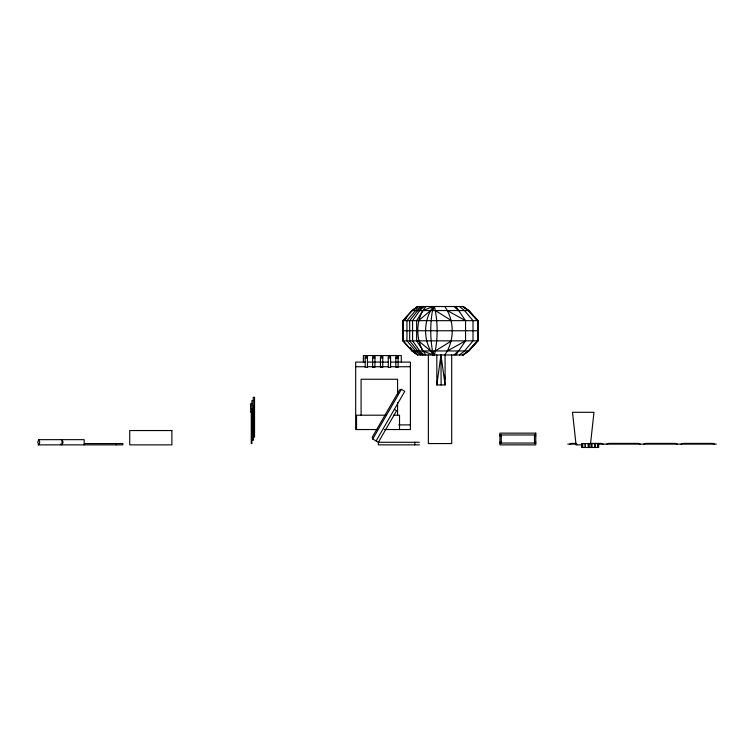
<?xml version="1.0" encoding="UTF-8"?>
<svg xmlns="http://www.w3.org/2000/svg" width="754" height="754" viewBox="0 0 754 754"><rect width="100%" height="100%" fill="white"/><g stroke="black" fill="none" stroke-linecap="round" stroke-linejoin="round"><path stroke-width="1.13" d="M590.533 443.71L593.982 412.306L572.493 412.306L576.075 444.869L581.579 444.869M425.822 306.52C415.812 318.772 415.52 337.358 422.871 350.949L433.258 354.983C429.893 338.989 429.893 322.514 433.258 306.52L422.853 310.563L416.642 320.657L416.642 340.846L425.822 354.983M436.83 384.945L440.958 354.983L445.086 384.945L436.83 384.945L436.83 354.983M432.768 350.949L434.455 354.983C438.008 339.13 438.008 322.382 434.455 306.52L432.768 310.563M444.785 354.983C454.69 340.94 454.69 320.573 444.785 306.52M433.258 306.52C423.032 320.45 423.032 341.062 433.258 354.983M419.413 442.268L378.367 442.268L372.73 439.007L401.382 389.366L404.775 391.326L376.114 440.967M455.916 354.983L465.548 340.846L465.548 320.657L455.916 306.52M405.096 318.97L406.576 317.293M405.36 318.97L406.877 317.293M402.825 320.657L411.995 310.563L417.565 306.52L463.314 306.52L468.884 310.563L478.064 320.657L478.064 340.846L468.884 350.949L463.314 354.983L417.565 354.983L411.995 350.949L402.825 340.846L402.825 320.657L478.064 320.657M404.945 318.97L406.472 317.293M477.414 340.846L468.262 350.949L462.702 354.983M38.765 439.657L37.7 442.268L38.765 444.869L39.83 442.268L38.765 439.657L84.156 439.657L84.156 444.869M62.177 441.344L62.554 440.967L63.082 442.268L62.554 443.569L62.177 443.192M424.04 306.52L419.705 310.563L412.57 320.657L412.57 340.846L419.705 350.949L424.04 354.983M454.068 354.983L458.413 350.949M422.494 306.52L417.65 310.563L409.686 320.657L409.686 340.846L417.65 350.949L422.494 354.983M418.479 320.657L430.619 310.563M459.431 354.983L464.558 350.949L473.003 340.846L473.003 320.657L464.558 310.563L459.431 306.52M420.694 306.52L415.501 310.563L406.953 320.657L406.953 340.846L415.501 350.949L420.694 354.983M412.504 310.563L417.895 306.52M417.782 306.52L412.249 310.563L403.154 320.657L403.154 340.846L412.249 350.949L417.782 354.983M412.579 310.563L418.14 306.52M463.003 354.983L468.583 350.949L477.782 340.846L477.782 320.657L468.583 310.563L463.003 306.52M435.35 350.949L451.533 340.846M447.339 350.949L465.548 340.846M569.666 444.125L571.532 443.39L576.094 443.39M606.791 444.125L608.666 443.39L638.299 443.39L640.174 444.125M643.916 444.125L645.792 443.39L675.424 443.39L677.299 444.125M681.051 444.125L682.917 443.39L712.549 443.39L714.424 444.125M401.382 389.366L399.648 389.78L372.212 437.292L372.73 439.007M411.995 310.563L468.884 310.563M402.825 330.752L478.064 330.752M402.825 340.846L478.064 340.846M411.995 350.949L468.884 350.949M365.162 358.056L367.471 358.056M372.627 358.056L374.936 358.056M380.459 358.056L382.759 358.056M388.282 358.056L390.581 358.056M395.831 358.056L398.131 358.056M365.162 362.09L355.681 362.09L355.681 429.535L377.443 429.535M367.321 362.09L388.282 362.09M390.581 362.09L410.393 362.09L410.393 429.535L384.417 429.535M355.681 366.736L364.993 366.736M367.321 366.736L388.272 366.736M390.6 366.736L410.393 366.736M253.231 400.525L251.93 400.525L251.93 443.569L251.28 443.569L251.28 411.91M251.93 403.71L250.63 403.71L250.63 412.127L251.93 412.127M253.231 405.69L254.532 405.69M251.93 408.951L253.231 408.951M385.803 415.209L356.538 415.209L356.538 429.535M393.711 415.209L399.516 415.209L399.516 429.535M398.753 424.888L410.393 424.888M499.949 434.983L535.783 434.983M499.949 435.963L501.25 435.963M534.482 435.963L535.783 435.963M499.949 442.061L501.25 442.061M534.482 442.061L535.783 442.061M499.949 443.041L535.783 443.041M589.769 443.39L601.174 443.39L603.04 444.125M84.561 443.569L122.864 443.569L122.864 444.869L38.039 444.869M567.79 444.125L576.97 444.125M598.44 444.125L716.3 444.125M419.413 444.869L378.367 444.869L378.367 442.268L396.604 410.676L394.351 409.375M447.339 310.563L465.548 320.657M435.35 310.563L451.533 320.657M462.702 306.52L468.262 310.563L477.414 320.657M412.579 350.949L416.283 353.635M412.975 350.949L416.67 353.635M412.504 350.949L417 354.314M418.479 340.846L430.619 350.949M454.068 306.52L458.413 310.563M61.357 439.657L62.111 440.421L62.111 444.106L61.357 444.869L60.612 444.106M409.931 347.585L412.212 350.101M444.474 375.115L445.086 379.592M440.958 354.983L441.118 384.945M597.498 443.569L597.498 447.48M595.094 443.569L595.094 447.48M594.802 443.569L594.802 447.48M592.013 443.569L592.013 447.48M591.013 443.569L591.013 447.48M589.204 443.569L589.204 447.48M588.205 443.569L588.205 447.48M585.415 443.569L585.415 447.48M585.123 443.569L585.123 447.48M582.719 443.569L582.719 447.48M534.482 434.983L534.482 443.041M501.25 434.983L501.25 443.041M451.703 354.983L451.703 443.569L428.357 443.569L428.357 354.983M445.086 354.983L445.086 384.945M414.841 442.268L414.841 444.869M401.307 362.09L401.307 355.568L363.371 355.568L363.371 362.09M397.565 394.333L397.565 379.253L361.091 379.253L361.091 415.209M397.565 402.447L397.565 415.209M253.881 405.473L253.881 437.132L254.532 437.132L254.532 397.273L253.231 397.273L253.231 440.393L252.581 440.393L252.581 408.734M116.352 443.569L116.352 444.869M367.471 356.755L365.162 356.755L365.162 367.292L367.471 367.292L367.471 356.755M374.936 356.755L372.627 356.755L372.627 367.292L374.936 367.292L374.936 356.755M382.759 356.755L380.459 356.755L380.459 367.292L382.759 367.292L382.759 356.755M390.581 356.755L388.282 356.755L388.282 367.292L390.581 367.292L390.581 356.755M398.131 356.755L395.831 356.755L395.831 367.292L398.131 367.292L398.131 356.755M171.884 430.543L129.726 430.543L129.726 444.869L171.884 444.869L171.884 430.543M535.783 433.145L499.949 433.145L499.949 444.869L535.783 444.869L535.783 433.145M598.657 443.569L581.56 443.569L581.56 447.48L598.657 447.48L598.657 443.569M411.816 350.101L409.526 347.585L411.759 350.101"/></g></svg>
